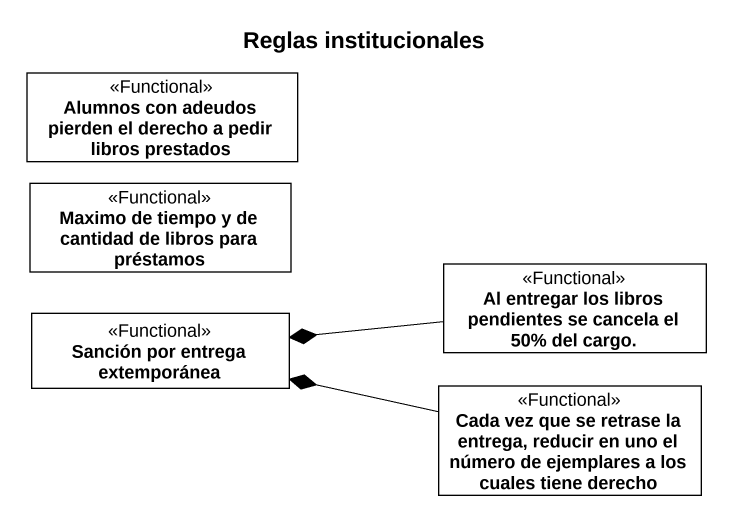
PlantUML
@startuml
title Reglas institucionales
hide circle
hide empty members
class "Alumnos con adeudos pierden el derecho a pedir libros prestados" as Alumnos_con_adeudos_pierden <<Functional>>
class "Maximo de tiempo y de cantidad de libros para préstamos" as Maximo_de_tiempo_y_de <<Functional>>
class "Sanción por entrega extemporánea" as Sanción_por_entrega <<Functional>>
class "Al entregar los libros pendientes se cancela el 50% del cargo." as Al_entregar_los_libros <<Functional>>
class "Cada vez que se retrase la entrega, reducir en uno el número de ejemplares a los cuales tiene derecho" as Cada_vez_que_se_retrase_la <<Functional>>
Al_entregar_los_libros -left-* Sanción_por_entrega
Cada_vez_que_se_retrase_la -left-* Sanción_por_entrega
@enduml
